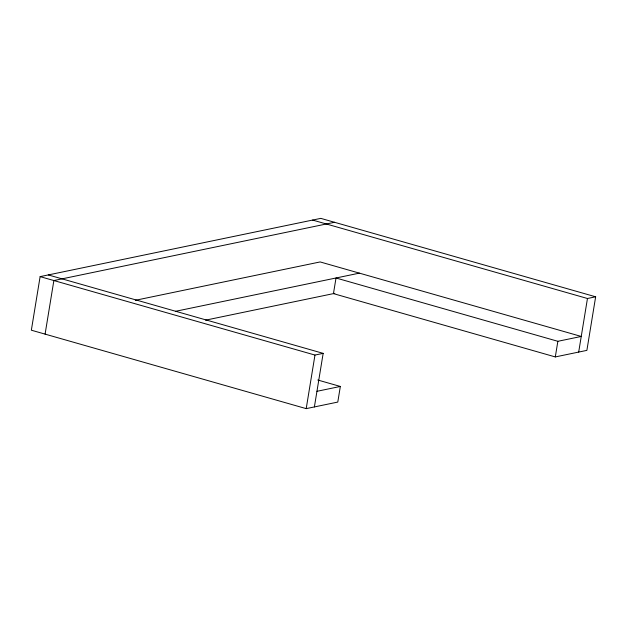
<?xml version="1.0" encoding="UTF-8"?>
<svg xmlns="http://www.w3.org/2000/svg" width="627" height="627" viewBox="0 0 627 627"><rect width="100%" height="100%" fill="white"/><g stroke="black" fill="none" stroke-linecap="round" stroke-linejoin="round"><path stroke-width="0.94" d="M135.322 300.302L320.138 261.937L581.253 336.448L557.858 341.3L336.017 277.996L333.454 293.624L555.303 356.928L586.88 350.375L595.65 296.798L320.797 218.368L40.12 276.625L31.35 330.202L306.203 408.632L337.781 402.079L340.336 386.451L317.779 380.017M45.089 334.12L53.867 280.551L334.544 222.287M306.203 408.632L314.973 355.062L323.164 353.362L314.386 406.931M555.303 356.928L557.858 341.3M578.69 352.068L587.46 298.499L595.65 296.798M175.544 311.305L359.404 273.137M205.546 320.17L334.818 293.334M316.948 391.311L340.336 386.451M312.614 220.069L587.46 298.499M48.31 274.932L323.164 353.362M40.12 276.625L314.973 355.062"/></g></svg>
